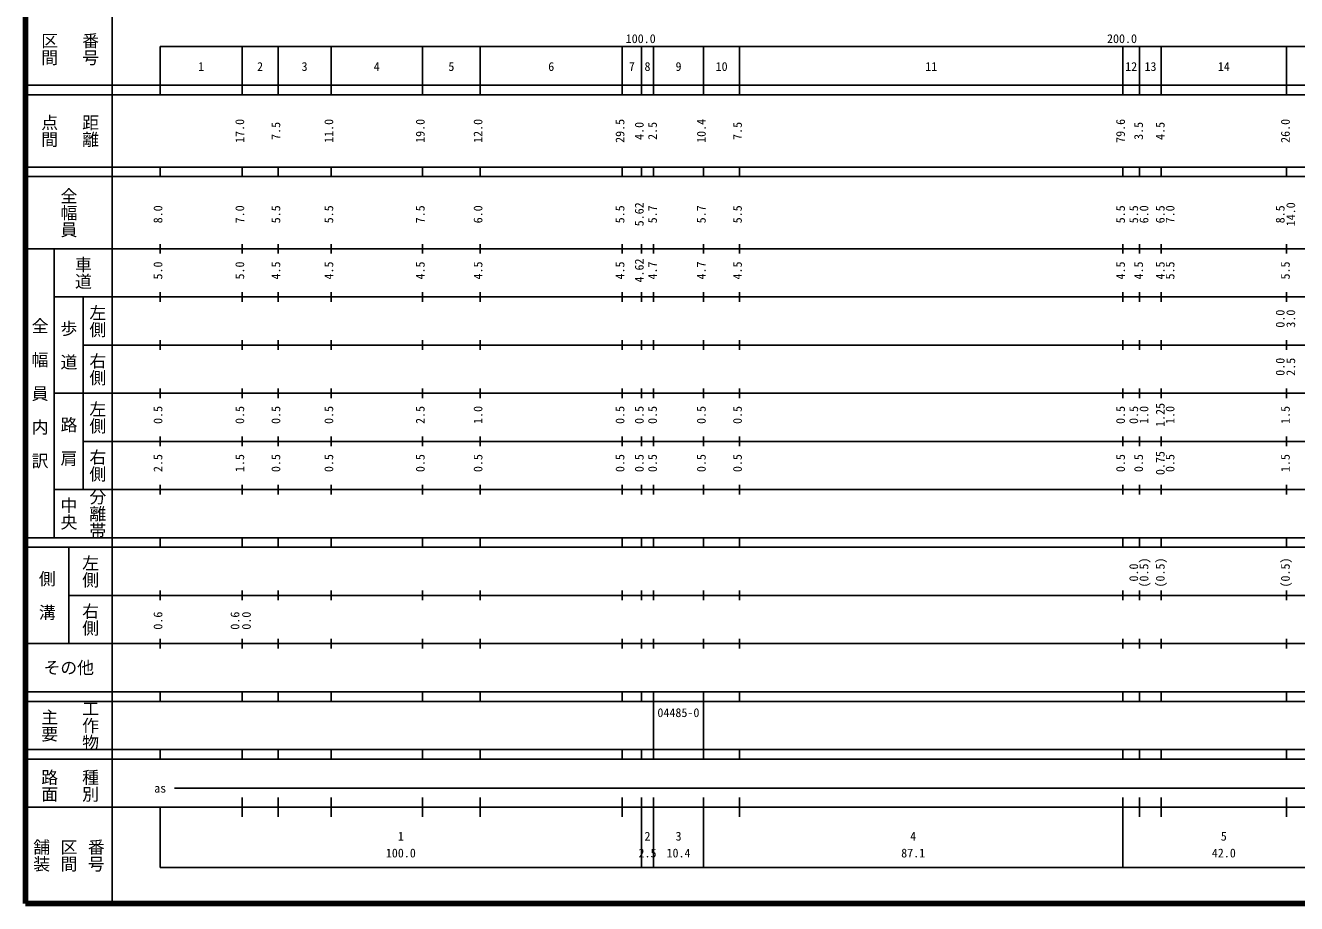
# Model space of a CAD drawing. Units: millimetres on the paper, enlarged 1000 times. Extents: x 40000 to 680000, y 20000 to 380000.
# Drawn here: x 40000 to 304115, y 20000 to 202409 of the extents above; entities that cross this region are included whole.
import ezdxf
from ezdxf.enums import TextEntityAlignment as Align

# ---------------------------------------------------------------- set-up
doc = ezdxf.new("R2010")
doc.units = ezdxf.units.MM
doc.header["$LTSCALE"] = 1000
doc.layers.add('M-TTL', color=2, linetype='Continuous', lineweight=140)
doc.layers.add('M-TTL-BAND', color=7, linetype='Continuous', lineweight=25)
doc.styles.add('@ＭＳ ゴシック', font='')
doc.styles.add('ＭＳ ゴシック', font='')
doc.styles.get('@ＭＳ ゴシック').set_extended_font_data('@MS Gothic')
doc.styles.get('ＭＳ ゴシック').set_extended_font_data('MS Gothic')

msp = doc.modelspace()

# ---------------------------------------------------------------- linework, layer by layer
at = {"layer": 'M-TTL'}
for p, q in [((40000, 380000), (40000, 20000)), ((40000, 20000), (680000, 20000))]:
    msp.add_line(p, q, dxfattribs=at)
at = {"layer": 'M-TTL-BAND'}
for p, q in [((58000, 370000), (58000, 20000)), ((68000, 198000), (579000, 198000)), ((68000, 198000), (68000, 188000)), ((85000, 188000), (85000, 198000)), ((92500, 188000), (92500, 198000)), ((103500, 188000), (103500, 198000)), ((122500, 188000), (122500, 198000)), ((134500, 188000), (134500, 198000)), ((164000, 188000), (164000, 198000)), ((168000, 188000), (168000, 198000)), ((170500, 188000), (170500, 198000)), ((180900, 188000), (180900, 198000)), ((188400, 188000), (188400, 198000)), ((268000, 188000), (268000, 198000)), ((271500, 188000), (271500, 198000)), ((276000, 188000), (276000, 198000)), ((302000, 188000), (302000, 198000)), ((40000, 190000), (579000, 190000)), ((40000, 188000), (579000, 188000)), ((40000, 173000), (579000, 173000)), ((68000, 171000), (68000, 173000)), ((85000, 171000), (85000, 173000)), ((92500, 171000), (92500, 173000)), ((103500, 171000), (103500, 173000)), ((122500, 171000), (122500, 173000)), ((134500, 171000), (134500, 173000)), ((164000, 171000), (164000, 173000)), ((168000, 171000), (168000, 173000)), ((170500, 171000), (170500, 173000)), ((180900, 171000), (180900, 173000)), ((188400, 171000), (188400, 173000)), ((268000, 171000), (268000, 173000)), ((271500, 171000), (271500, 173000)), ((276000, 171000), (276000, 173000)), ((302000, 171000), (302000, 173000)), ((40000, 171000), (579000, 171000)), ((40000, 156000), (579000, 156000)), ((46000, 96000), (46000, 156000)), ((68000, 155000), (68000, 157000)), ((85000, 155000), (85000, 157000)), ((92500, 155000), (92500, 157000)), ((103500, 155000), (103500, 157000)), ((122500, 155000), (122500, 157000)), ((134500, 155000), (134500, 157000)), ((164000, 155000), (164000, 157000)), ((168000, 155000), (168000, 157000)), ((170500, 155000), (170500, 157000)), ((180900, 155000), (180900, 157000)), ((188400, 155000), (188400, 157000)), ((268000, 155000), (268000, 157000)), ((271500, 155000), (271500, 157000)), ((276000, 155000), (276000, 157000)), ((302000, 155000), (302000, 157000)), ((46000, 146000), (579000, 146000)), ((52000, 146000), (52000, 106000)), ((68000, 145000), (68000, 147000)), ((85000, 145000), (85000, 147000)), ((92500, 145000), (92500, 147000)), ((103500, 145000), (103500, 147000)), ((122500, 145000), (122500, 147000)), ((134500, 145000), (134500, 147000)), ((164000, 145000), (164000, 147000)), ((168000, 145000), (168000, 147000)), ((170500, 145000), (170500, 147000)), ((180900, 145000), (180900, 147000)), ((188400, 145000), (188400, 147000)), ((268000, 145000), (268000, 147000)), ((271500, 145000), (271500, 147000)), ((276000, 145000), (276000, 147000)), ((302000, 145000), (302000, 147000)), ((52000, 136000), (579000, 136000)), ((68000, 135000), (68000, 137000)), ((85000, 135000), (85000, 137000)), ((92500, 135000), (92500, 137000)), ((103500, 135000), (103500, 137000)), ((122500, 135000), (122500, 137000)), ((134500, 135000), (134500, 137000)), ((164000, 135000), (164000, 137000)), ((168000, 135000), (168000, 137000)), ((170500, 135000), (170500, 137000)), ((180900, 135000), (180900, 137000)), ((188400, 135000), (188400, 137000)), ((268000, 135000), (268000, 137000)), ((271500, 135000), (271500, 137000)), ((276000, 135000), (276000, 137000)), ((302000, 135000), (302000, 137000)), ((68000, 125000), (68000, 127000)), ((85000, 125000), (85000, 127000)), ((92500, 125000), (92500, 127000)), ((103500, 125000), (103500, 127000)), ((122500, 125000), (122500, 127000)), ((134500, 125000), (134500, 127000)), ((164000, 125000), (164000, 127000)), ((168000, 125000), (168000, 127000)), ((170500, 125000), (170500, 127000)), ((180900, 125000), (180900, 127000)), ((188400, 125000), (188400, 127000)), ((268000, 125000), (268000, 127000)), ((271500, 125000), (271500, 127000)), ((276000, 125000), (276000, 127000)), ((302000, 125000), (302000, 127000)), ((46000, 126000), (579000, 126000)), ((68000, 115000), (68000, 117000)), ((85000, 115000), (85000, 117000)), ((92500, 115000), (92500, 117000)), ((103500, 115000), (103500, 117000)), ((122500, 115000), (122500, 117000)), ((134500, 115000), (134500, 117000)), ((164000, 115000), (164000, 117000)), ((168000, 115000), (168000, 117000)), ((170500, 115000), (170500, 117000)), ((180900, 115000), (180900, 117000)), ((188400, 115000), (188400, 117000)), ((268000, 115000), (268000, 117000)), ((271500, 115000), (271500, 117000)), ((276000, 115000), (276000, 117000)), ((302000, 115000), (302000, 117000)), ((52000, 116000), (579000, 116000)), ((46000, 106000), (579000, 106000)), ((68000, 105000), (68000, 107000)), ((85000, 105000), (85000, 107000)), ((92500, 105000), (92500, 107000)), ((103500, 105000), (103500, 107000)), ((122500, 105000), (122500, 107000)), ((134500, 105000), (134500, 107000)), ((164000, 105000), (164000, 107000)), ((168000, 105000), (168000, 107000)), ((170500, 105000), (170500, 107000)), ((180900, 105000), (180900, 107000)), ((188400, 105000), (188400, 107000)), ((268000, 105000), (268000, 107000)), ((271500, 105000), (271500, 107000)), ((276000, 105000), (276000, 107000)), ((302000, 105000), (302000, 107000)), ((40000, 96000), (579000, 96000)), ((68000, 94000), (68000, 96000)), ((85000, 94000), (85000, 96000)), ((92500, 94000), (92500, 96000)), ((103500, 94000), (103500, 96000)), ((122500, 94000), (122500, 96000)), ((134500, 94000), (134500, 96000)), ((164000, 94000), (164000, 96000)), ((168000, 94000), (168000, 96000)), ((170500, 94000), (170500, 96000)), ((180900, 94000), (180900, 96000)), ((188400, 94000), (188400, 96000)), ((268000, 94000), (268000, 96000)), ((271500, 94000), (271500, 96000)), ((276000, 94000), (276000, 96000)), ((302000, 94000), (302000, 96000)), ((40000, 94000), (579000, 94000)), ((49000, 94000), (49000, 74000)), ((68000, 83000), (68000, 85000)), ((85000, 83000), (85000, 85000)), ((92500, 83000), (92500, 85000)), ((103500, 83000), (103500, 85000)), ((122500, 83000), (122500, 85000)), ((134500, 83000), (134500, 85000)), ((164000, 83000), (164000, 85000)), ((168000, 83000), (168000, 85000)), ((170500, 83000), (170500, 85000)), ((180900, 83000), (180900, 85000)), ((188400, 83000), (188400, 85000)), ((268000, 83000), (268000, 85000)), ((271500, 83000), (271500, 85000)), ((276000, 83000), (276000, 85000)), ((302000, 83000), (302000, 85000)), ((49000, 84000), (579000, 84000)), ((40000, 74000), (579000, 74000)), ((68000, 73000), (68000, 75000)), ((85000, 73000), (85000, 75000)), ((92500, 73000), (92500, 75000)), ((103500, 73000), (103500, 75000)), ((122500, 73000), (122500, 75000)), ((134500, 73000), (134500, 75000)), ((164000, 73000), (164000, 75000)), ((168000, 73000), (168000, 75000)), ((170500, 73000), (170500, 75000)), ((180900, 73000), (180900, 75000)), ((188400, 73000), (188400, 75000)), ((268000, 73000), (268000, 75000)), ((271500, 73000), (271500, 75000)), ((276000, 73000), (276000, 75000)), ((302000, 73000), (302000, 75000)), ((40000, 64000), (579000, 64000)), ((68000, 62000), (68000, 64000)), ((85000, 62000), (85000, 64000)), ((92500, 62000), (92500, 64000)), ((103500, 62000), (103500, 64000)), ((122500, 62000), (122500, 64000)), ((134500, 62000), (134500, 64000)), ((164000, 62000), (164000, 64000)), ((168000, 62000), (168000, 64000)), ((170500, 62000), (170500, 64000)), ((180900, 62000), (180900, 64000)), ((188400, 62000), (188400, 64000)), ((268000, 62000), (268000, 64000)), ((271500, 62000), (271500, 64000)), ((276000, 62000), (276000, 64000)), ((302000, 62000), (302000, 64000)), ((40000, 62000), (579000, 62000)), ((170500, 52000), (170500, 62000)), ((180900, 52000), (180900, 62000)), ((40000, 52000), (579000, 52000)), ((68000, 50000), (68000, 52000)), ((85000, 50000), (85000, 52000)), ((92500, 50000), (92500, 52000)), ((103500, 50000), (103500, 52000)), ((122500, 50000), (122500, 52000)), ((134500, 50000), (134500, 52000)), ((164000, 50000), (164000, 52000)), ((168000, 50000), (168000, 52000)), ((170500, 50000), (170500, 52000)), ((180900, 50000), (180900, 52000)), ((188400, 50000), (188400, 52000)), ((268000, 50000), (268000, 52000)), ((271500, 50000), (271500, 52000)), ((276000, 50000), (276000, 52000)), ((302000, 50000), (302000, 52000)), ((40000, 50000), (579000, 50000)), ((71000, 44000), (555500, 44000)), ((40000, 40000), (579000, 40000)), ((68000, 40000), (68000, 27500)), ((85000, 38000), (85000, 42000)), ((92500, 38000), (92500, 42000)), ((103500, 38000), (103500, 42000)), ((122500, 38000), (122500, 42000)), ((134500, 38000), (134500, 42000)), ((164000, 38000), (164000, 42000)), ((168000, 27500), (168000, 42000)), ((170500, 27500), (170500, 42000)), ((180900, 27500), (180900, 42000)), ((188400, 38000), (188400, 42000)), ((268000, 27500), (268000, 42000)), ((271500, 38000), (271500, 42000)), ((276000, 38000), (276000, 42000)), ((302000, 38000), (302000, 42000)), ((68000, 27500), (579000, 27500))]:
    msp.add_line(p, q, dxfattribs=at)

# ---------------------------------------------------------------- texts
at = {"layer": 'M-TTL-BAND', "style": '@ＭＳ ゴシック'}
for s, p in [('番号', (53500, 197500)), ('区間', (45000, 197500)), ('点間', (45000, 180500)), ('距離', (53500, 180500)), ('全幅員', (49000, 163500)), ('車道', (52000, 151000)), ('左側', (55000, 141000)), ('全\u3000幅\u3000員\u3000内\u3000訳', (43000, 126000)), ('歩\u3000道', (49000, 136000)), ('右側', (55000, 131000)), ('左側', (55000, 121000)), ('路\u3000肩', (49000, 116000)), ('右側', (55000, 111000)), ('分離帯', (55000, 101000)), ('中央', (49000, 101000)), ('左側', (53500, 89000)), ('側\u3000溝', (44500, 84000)), ('右側', (53500, 79000)), ('工作物', (53500, 57000)), ('主要', (45000, 57000)), ('路面', (45000, 44500)), ('種別', (53500, 44500)), ('舗装', (43333, 30000)), ('区間', (49000, 30000)), ('番号', (54667, 30000))]:
    msp.add_text(s, height=2566, rotation=270, dxfattribs=at).set_placement(p, align=Align.MIDDLE_CENTER)
at = {"layer": 'M-TTL-BAND', "style": 'ＭＳ ゴシック'}
for s, p in [('100.0', (167844, 198195)), ('200.0', (267844, 198195)), ('1', (76500, 192405)), ('2', (88750, 192405)), ('3', (98000, 192405)), ('4', (113000, 192405)), ('5', (128500, 192405)), ('6', (149250, 192405)), ('7', (166000, 192405)), ('8', (169250, 192405)), ('9', (175700, 192405)), ('10', (184650, 192405)), ('11', (228200, 192405)), ('12', (269750, 192405)), ('13', (273750, 192405)), ('14', (289000, 192405)), ('as', (68000, 42500)), ('1', (118000, 32523)), ('2', (169250, 32523)), ('3', (175700, 32523)), ('4', (224450, 32523)), ('5', (289000, 32523)), ('100.0', (118000, 29033)), ('2.5', (169250, 29033)), ('10.4', (175700, 29033)), ('87.1', (224450, 29033)), ('42.0', (289000, 29033))]:
    msp.add_text(s, height=1833, dxfattribs=at).set_placement(p, align=Align.BOTTOM_CENTER)
for s, p in [('17.0', (86000, 180500)), ('11.0', (104500, 180500)), ('19.0', (123500, 180500)), ('12.0', (135500, 180500)), ('29.5', (165000, 180500)), ('10.4', (181900, 180500)), ('79.6', (269000, 180500)), ('26.0', (303250, 180500)), ('7.5', (93500, 180500)), ('4.0', (169000, 180500)), ('2.5', (171750, 180500)), ('7.5', (189400, 180500)), ('3.5', (272750, 180500)), ('4.5', (277250, 180500)), ('8.0', (69000, 163174)), ('7.0', (86000, 163174)), ('5.5', (93500, 163174)), ('5.5', (104500, 163174)), ('7.5', (123500, 163174)), ('6.0', (135500, 163174)), ('5.5', (165000, 163174)), ('5.62', (169000, 163174)), ('5.7', (171750, 163174)), ('5.7', (181900, 163174)), ('5.5', (189400, 163174)), ('5.5', (269000, 163174)), ('5.5', (271735, 163174)), ('6.0', (273870, 163174)), ('6.5', (277250, 163174)), ('7.0', (279285, 163174)), ('8.5', (302165, 163174)), ('14.0', (304370, 163174)), ('5.0', (69000, 151500)), ('5.0', (86000, 151500)), ('4.5', (93500, 151500)), ('4.5', (104500, 151500)), ('4.5', (123500, 151500)), ('4.5', (135500, 151500)), ('4.5', (165000, 151500)), ('4.62', (169000, 151500)), ('4.7', (171750, 151500)), ('4.7', (181900, 151500)), ('4.5', (189400, 151500)), ('4.5', (269000, 151500)), ('4.5', (272750, 151500)), ('4.5', (277250, 151500)), ('5.5', (279285, 151500)), ('5.5', (303250, 151500)), ('0.0', (302165, 141500)), ('3.0', (304370, 141500)), ('0.0', (302165, 131500)), ('2.5', (304370, 131500)), ('0.5', (69000, 121500)), ('0.5', (86000, 121500)), ('0.5', (93500, 121500)), ('0.5', (104500, 121500)), ('2.5', (123500, 121500)), ('1.0', (135500, 121500)), ('0.5', (165000, 121500)), ('0.5', (169000, 121500)), ('0.5', (171750, 121500)), ('0.5', (181900, 121500)), ('0.5', (189400, 121500)), ('0.5', (269000, 121500)), ('0.5', (271735, 121500)), ('1.0', (273870, 121500)), ('1.25', (277250, 121500)), ('1.0', (279285, 121500)), ('1.5', (303250, 121500)), ('0.75', (277250, 111500)), ('2.5', (69000, 111500)), ('1.5', (86000, 111500)), ('0.5', (93500, 111500)), ('0.5', (104500, 111500)), ('0.5', (123500, 111500)), ('0.5', (135500, 111500)), ('0.5', (165000, 111500)), ('0.5', (169000, 111500)), ('0.5', (171750, 111500)), ('0.5', (181900, 111500)), ('0.5', (189400, 111500)), ('0.5', (269000, 111500)), ('0.5', (272750, 111500)), ('0.5', (279285, 111500)), ('1.5', (303250, 111500)), ('0.0', (271735, 88764)), ('(0.5)', (273870, 88764)), ('(0.5)', (277250, 88764)), ('(0.5)', (303250, 88764)), ('0.6', (69000, 78764)), ('0.6', (85000, 78764)), ('0.0', (87370, 78764))]:
    msp.add_text(s, height=1833, rotation=90, dxfattribs=at).set_placement(p, align=Align.BOTTOM_CENTER)
for s, height, p in [('その他', 2566, (49000, 69000)), ('04485-0', 1833, (175676, 59655))]:
    msp.add_text(s, height=height, dxfattribs=at).set_placement(p, align=Align.MIDDLE_CENTER)

doc.saveas('drawing.dxf')
